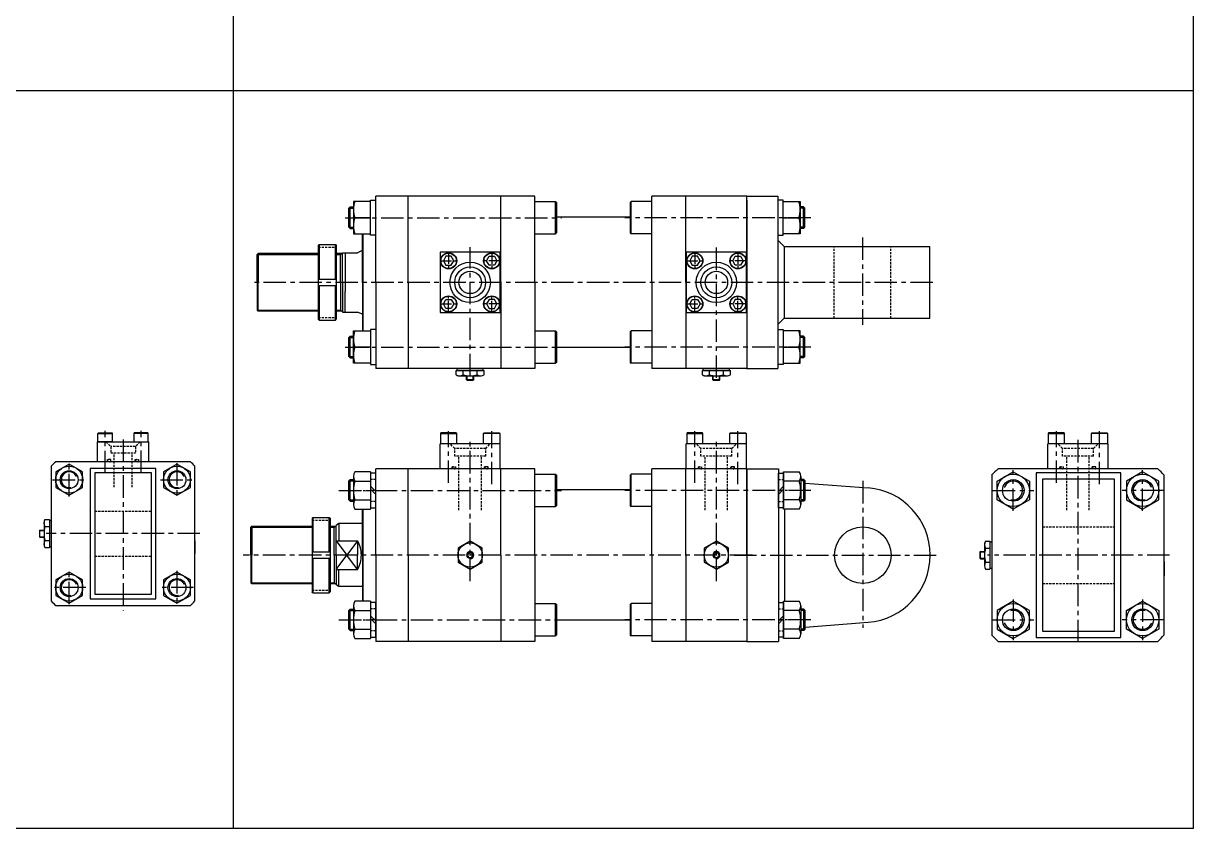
# Model space of a CAD drawing. Extents: x -819 to 10005, y 0 to 4179.
# Drawn here: x 4326 to 5628, y 2387 to 3283 of the extents above; entities that cross this region are included whole.
import ezdxf

# ---------------------------------------------------------------- set-up
doc = ezdxf.new("R2010")
doc.units = 0
doc.header["$LTSCALE"] = 10
doc.header["$MEASUREMENT"] = 0
for name, pattern in [('CENTER', [2, 1.25, -0.25, 0.25, -0.25]), ('CENTERX2', [4, 2.5, -0.5, 0.5, -0.5]), ('HIDDEN', [0.375, 0.25, -0.125])]:
    doc.linetypes.add(name, pattern=pattern)
doc.layers.get('0').update_dxf_attribs({"linetype": 'CONTINUOUS'})
doc.layers.get('DEFPOINTS').update_dxf_attribs({"linetype": 'CONTINUOUS'})
for name, color, linetype in [('BOM-UDEF', 3, 'CONTINUOUS'), ('CEN', 1, 'CENTERX2'), ('CENTER', 1, 'CENTER'), ('HIDDEN', 2, 'HIDDEN'), ('ML', 7, 'CONTINUOUS')]:
    doc.layers.add(name, color=color, linetype=linetype)

msp = doc.modelspace()

# ---------------------------------------------------------------- linework, layer by layer
for p, q in [((4558.9, 4179.2), (4558.9, 2387.2)), ((5627.9, 2387.2), (5627.9, 4179.2)), ((5627.9, 3208.2), (0, 3208.2)), ((5627.9, 2387.2), (0, 2387.2))]:
    msp.add_line(p, q)
at = {"color": 7, "linetype": 'Continuous'}
for p, q in [((4807.2, 2892), (4807.2, 2897)), ((4807.2, 2897), (4813.6, 2897)), ((4808.2, 2897), (4808.2, 2899)), ((4808.2, 2899), (4837.4, 2899)), ((4813.6, 2897), (4838.4, 2897)), ((4815, 2892), (4815, 2897)), ((4818.8, 2891.3), (4818.8, 2891.3)), ((4830.6, 2892), (4830.6, 2897)), ((4837.4, 2897), (4837.4, 2899)), ((4838.4, 2892), (4838.4, 2897)), ((5081.2, 2892), (5081.2, 2897)), ((5081.2, 2897), (5087.6, 2897)), ((5082.2, 2897), (5082.2, 2899)), ((5082.2, 2899), (5111.4, 2899)), ((5087.6, 2897), (5112.4, 2897)), ((5089, 2892), (5089, 2897)), ((5092.8, 2891.3), (5092.8, 2891.3)), ((5104.6, 2892), (5104.6, 2897)), ((5111.4, 2897), (5111.4, 2899)), ((5112.4, 2892), (5112.4, 2897)), ((4810.4, 2891), (4835.2, 2891)), ((4818.8, 2886.5), (4818.8, 2891)), ((4818.8, 2886.5), (4819.3, 2886)), ((4826.8, 2886.5), (4818.8, 2886.5)), ((4819.3, 2886), (4826.3, 2886)), ((4826.8, 2886.5), (4826.3, 2886)), ((4826.8, 2886.5), (4826.8, 2891)), ((5084.4, 2891), (5109.2, 2891)), ((5092.8, 2886.5), (5092.8, 2891)), ((5092.8, 2886.5), (5093.3, 2886)), ((5100.8, 2886.5), (5092.8, 2886.5)), ((5093.3, 2886), (5100.3, 2886)), ((5100.8, 2886.5), (5100.3, 2886)), ((5100.8, 2886.5), (5100.8, 2891)), ((4348.5, 2727.8), (4348.5, 2703)), ((4349.5, 2731), (4354.5, 2731)), ((4349.5, 2723.2), (4354.5, 2723.2)), ((4354.5, 2731), (4354.5, 2724.7)), ((4354.5, 2730), (4356.5, 2730)), ((4354.5, 2724.7), (4354.5, 2699.8)), ((4356.5, 2730), (4356.5, 2700.8)), ((4344, 2719.4), (4343.5, 2718.9)), ((4343.5, 2718.9), (4343.5, 2711.9)), ((4344, 2711.4), (4343.5, 2711.9)), ((4344, 2719.4), (4348.5, 2719.4)), ((4344, 2711.4), (4344, 2719.4)), ((4344, 2711.4), (4348.5, 2711.4)), ((4348.8, 2719.4), (4348.8, 2719.4)), ((4349.5, 2707.6), (4354.5, 2707.6)), ((4349.5, 2699.8), (4354.5, 2699.8)), ((4354.5, 2700.8), (4356.5, 2700.8)), ((5395.2, 2703.9), (5395.2, 2679.1)), ((5396.2, 2707.1), (5401.2, 2707.1)), ((5396.2, 2699.3), (5401.2, 2699.3)), ((5401.2, 2707.1), (5401.2, 2700.7)), ((5401.2, 2706.1), (5403.2, 2706.1)), ((5401.2, 2700.7), (5401.2, 2675.9)), ((5403.2, 2706.1), (5403.2, 2676.9)), ((5390.7, 2695.5), (5390.2, 2695)), ((5390.2, 2695), (5390.2, 2688)), ((5390.7, 2687.5), (5390.2, 2688)), ((5390.7, 2695.5), (5395.2, 2695.5)), ((5390.7, 2687.5), (5390.7, 2695.5)), ((5390.7, 2687.5), (5395.2, 2687.5)), ((5395.5, 2695.5), (5395.5, 2695.5)), ((5396.2, 2683.7), (5401.2, 2683.7)), ((5396.2, 2675.9), (5401.2, 2675.9)), ((5401.2, 2676.9), (5403.2, 2676.9))]:
    msp.add_line(p, q, dxfattribs=at)
for points in [[(4809.3, 2683.7), (4822.8, 2675.9), (4836.3, 2683.7), (4836.3, 2699.3), (4822.8, 2707.1), (4809.3, 2699.3)], [(5083.3, 2683.7), (5096.8, 2675.9), (5110.3, 2683.7), (5110.3, 2699.3), (5096.8, 2707.1), (5083.3, 2699.3)], [(4821.4, 2694), (4819.9, 2691.5), (4821.4, 2689), (4824.3, 2689), (4825.7, 2691.5), (4824.3, 2694)], [(5095.4, 2694), (5093.9, 2691.5), (5095.4, 2689), (5098.3, 2689), (5099.7, 2691.5), (5098.3, 2694)]]:
    msp.add_lwpolyline(points, close=True, dxfattribs=at)
for centre, radius in [((4822.8, 2691.5), 13.5), ((5096.8, 2691.5), 13.5), ((4822.8, 2691.5), 3.5), ((5096.8, 2691.5), 3.5)]:
    msp.add_circle(centre, radius, dxfattribs=at)
for centre, radius, start, end in [((4810.4, 2896.6), 5.62, 235.6158, 270), ((4811.1, 2899.2), 8.22, 241.7006, 298.2994), ((4822.8, 2922.4), 31.3, 255.6172, 270.0141), ((4822.8, 2922.4), 31.3, 269.9859, 284.3828), ((4834.5, 2899.2), 8.22, 241.7006, 298.2994), ((5084.4, 2896.6), 5.62, 235.6158, 270), ((5085.1, 2899.2), 8.22, 241.7006, 298.2994), ((5096.8, 2922.4), 31.3, 255.6172, 270.0141), ((5096.8, 2922.4), 31.3, 269.9859, 284.3828), ((5108.5, 2899.2), 8.22, 241.7006, 298.2994), ((4354.1, 2727.8), 5.62, 145.6158, 180), ((4356.7, 2727.1), 8.22, 151.7006, 208.2994), ((4379.9, 2715.4), 31.3, 165.6172, 180.0141), ((4379.9, 2715.4), 31.3, 179.9859, 194.3828), ((4356.7, 2703.7), 8.22, 151.7006, 208.2994), ((5400.9, 2703.9), 5.62, 145.6158, 180), ((5403.5, 2703.2), 8.22, 151.7006, 208.2994), ((5426.6, 2691.5), 31.3, 165.6172, 180.0141), ((5426.6, 2691.5), 31.3, 179.9859, 194.3828), ((5403.5, 2679.8), 8.22, 151.7006, 208.2994)]:
    msp.add_arc(centre, radius, start, end, dxfattribs=at)
at = {"layer": 'BOM-UDEF', "color": 0}
for p, q in [((4473, 2787.9), (4400, 2787.9)), ((4400, 2787.9), (4400, 2642.9)), ((4473, 2642.9), (4473, 2787.9)), ((4405, 2782.9), (4405, 2647.9)), ((4468, 2782.9), (4405, 2782.9)), ((4468, 2647.9), (4468, 2782.9)), ((5546.8, 2783), (5452.8, 2783)), ((5452.8, 2783), (5452.8, 2600)), ((5459.8, 2776), (5459.8, 2607)), ((5539.8, 2776), (5459.8, 2776)), ((5539.8, 2607), (5539.8, 2776)), ((5546.8, 2600), (5546.8, 2783)), ((4405, 2647.9), (4468, 2647.9)), ((4400, 2642.9), (4473, 2642.9)), ((5459.8, 2607), (5539.8, 2607)), ((5452.8, 2600), (5546.8, 2600))]:
    msp.add_line(p, q, dxfattribs=at)
at = {"layer": 'CEN'}
for p, q in [((4683.7, 3067), (4924.6, 3067)), ((5201.8, 3067), (4995.1, 3067)), ((5259.3, 3045), (5259.3, 2947.9)), ((4822.8, 2890.6), (4822.8, 3034.1)), ((5096.8, 2888.7), (5096.8, 3034.1)), ((5337.8, 2995), (4578.9, 2995)), ((4683.7, 2923), (4924.6, 2923)), ((5201.8, 2923), (4995.1, 2923)), ((4416.5, 2782.6), (4416.5, 2829.7)), ((4456.5, 2782.9), (4456.5, 2829.7)), ((4798.8, 2771.8), (4798.8, 2829.5)), ((4846.8, 2770.4), (4846.8, 2829.5)), ((5072.8, 2771.8), (5072.8, 2829.5)), ((5120.8, 2770.4), (5120.8, 2829.5)), ((5475.2, 2771.8), (5475.2, 2829.5)), ((5523.2, 2770.4), (5523.2, 2829.5)), ((4436.5, 2820.3), (4436.5, 2629.8)), ((4822.8, 2662.4), (4822.8, 2817.4)), ((5096.8, 2662.4), (5096.8, 2818.8)), ((5499.2, 2819.6), (5499.2, 2590.9)), ((4376.5, 2756.9), (4376.5, 2793.9)), ((4496.5, 2793.9), (4496.5, 2756.9)), ((4358, 2775.4), (4395, 2775.4)), ((4478, 2775.4), (4515, 2775.4)), ((5259.8, 2774.1), (5259.8, 2610.6)), ((5427.2, 2740.7), (5427.2, 2786.2)), ((5571.2, 2740.7), (5571.2, 2786.2)), ((4676.7, 2763.5), (4924.6, 2763.5)), ((5202.1, 2763.5), (4995.1, 2763.5)), ((5404.5, 2763.5), (5450, 2763.5)), ((5594, 2763.5), (5548.5, 2763.5)), ((4522.1, 2715.4), (4350.9, 2715.4)), ((5137.2, 2691.5), (4570.1, 2691.5)), ((5116.6, 2691.5), (5343.6, 2691.5)), ((5601.2, 2691.5), (5398.4, 2691.5)), ((4376.5, 2636.9), (4376.5, 2673.9)), ((4496.5, 2673.9), (4496.5, 2636.9)), ((4395, 2655.4), (4358, 2655.4)), ((4515, 2655.4), (4478, 2655.4)), ((5427.2, 2642.2), (5427.2, 2596.7)), ((5571.2, 2642.2), (5571.2, 2596.7)), ((4676.7, 2619.5), (4924.6, 2619.5)), ((5201.8, 2619.5), (4995.1, 2619.5)), ((5404.5, 2619.5), (5450, 2619.5)), ((5594, 2619.5), (5548.5, 2619.5))]:
    msp.add_line(p, q, dxfattribs=at)
at = {"layer": 'CENTER'}
for p, q in [((4692.8, 3067), (4712, 3067)), ((5190.3, 3067), (5171.1, 3067)), ((4798.8, 3028.1), (4798.8, 3009.9)), ((4846.8, 3028.1), (4846.8, 3009.9)), ((5072.8, 3028.1), (5072.8, 3009.9)), ((5120.8, 3028.1), (5120.8, 3009.9)), ((4789.7, 3019), (4807.9, 3019)), ((4855.9, 3019), (4837.7, 3019)), ((5063.7, 3019), (5081.9, 3019)), ((5129.9, 3019), (5111.7, 3019)), ((4789.7, 2971), (4807.9, 2971)), ((4798.8, 2961.9), (4798.8, 2980.1)), ((4855.9, 2971), (4837.7, 2971)), ((4846.8, 2961.9), (4846.8, 2980.1)), ((5063.7, 2971), (5081.9, 2971)), ((5072.8, 2961.9), (5072.8, 2980.1)), ((5129.9, 2971), (5111.7, 2971)), ((5120.8, 2961.9), (5120.8, 2980.1)), ((4692.8, 2923), (4712, 2923)), ((5190.3, 2923), (5171.1, 2923)), ((4688.6, 2763.5), (4712, 2763.5)), ((4688.6, 2763.5), (4712, 2763.5)), ((4717.9, 2763.5), (4711.8, 2763.5)), ((5165.7, 2763.5), (5171.8, 2763.5)), ((5190.8, 2763.5), (5171.6, 2763.5)), ((4688.6, 2619.5), (4712, 2619.5)), ((4688.6, 2619.5), (4712, 2619.5)), ((4717.9, 2619.5), (4711.8, 2619.5)), ((5165.7, 2619.5), (5171.8, 2619.5)), ((5190.8, 2619.5), (5171.6, 2619.5)), ((5190.8, 2619.5), (5171.6, 2619.5))]:
    msp.add_line(p, q, dxfattribs=at)
at = {"layer": 'DEFPOINTS', "color": 0, "linetype": 'ByBlock'}
msp.add_point((4673.8, 2658.5), dxfattribs=at)
at = {"layer": 'HIDDEN'}
for p, q in [((4717.8, 2775.7), (4711.9, 2775.7)), ((5165.8, 2775.7), (5171.7, 2775.7)), ((4717.8, 2751.2), (4711.9, 2751.2)), ((5165.8, 2751.2), (5171.7, 2751.2)), ((4717.8, 2631.7), (4711.9, 2631.7)), ((5165.8, 2631.7), (5171.7, 2631.7)), ((4717.8, 2607.2), (4711.9, 2607.2)), ((5165.8, 2607.2), (5171.7, 2607.2))]:
    msp.add_line(p, q, dxfattribs=at)
at = {"layer": 'ML'}
for p, q in [((4894.8, 3091), (4717.8, 3091)), ((4717.8, 2995), (4717.8, 3091)), ((4753.8, 2995), (4753.8, 3091)), ((4856.8, 2995), (4856.8, 3091)), ((4894.8, 2995), (4894.8, 3091)), ((5130.8, 3091), (5024.8, 3091)), ((5024.8, 2995), (5024.8, 3091)), ((5062.8, 2995), (5062.8, 3091)), ((5130.3, 3091), (5165.3, 3091)), ((5130.8, 2995), (5130.8, 3091)), ((5130.8, 2995), (5130.8, 3091)), ((5165.3, 3091), (5165.3, 2899)), ((4689.2, 3079), (4687.7, 3077.5)), ((4687.7, 3056.5), (4687.7, 3077.5)), ((4689.2, 3055), (4689.2, 3079)), ((4689.2, 3079), (4692.8, 3079)), ((4692.9, 3085), (4692.9, 3049)), ((4711.9, 3085), (4692.9, 3085)), ((4711.9, 3047.7), (4711.9, 3086.4)), ((4711.9, 3086.4), (4717.8, 3086.4)), ((4711.9, 3049), (4711.9, 3085)), ((4894.8, 3085), (4917.8, 3085)), ((4917.8, 3049), (4917.8, 3085)), ((4918.8, 3084), (4917.8, 3085)), ((4918.8, 3084), (4918.8, 3050)), ((5000.8, 3084), (5001.8, 3085)), ((5000.8, 3084), (5000.8, 3050)), ((5024.8, 3085), (5001.8, 3085)), ((5001.8, 3049), (5001.8, 3085)), ((5130.8, 3086.4), (5130.8, 2903.7)), ((5130.8, 3086.4), (5130.8, 2903.7)), ((5171.2, 3086.4), (5165.3, 3086.4)), ((5165.3, 3085), (5165.3, 3049)), ((5171.2, 3047.7), (5171.2, 3086.4)), ((5171.2, 3049), (5171.2, 3085)), ((5171.2, 3085), (5190.2, 3085)), ((5190.2, 3085), (5190.2, 3049)), ((5193.9, 3079), (5190.3, 3079)), ((5193.9, 3055), (5193.9, 3079)), ((5193.9, 3079), (5195.4, 3077.5)), ((5195.4, 3056.5), (5195.4, 3077.5)), ((4711.9, 3067), (4694.5, 3067)), ((5000.8, 3067.5), (4918.8, 3067.5)), ((5171.2, 3067), (5188.6, 3067)), ((4687.7, 3056.5), (4689.2, 3055)), ((4689.2, 3055), (4692.8, 3055)), ((4692.9, 3049), (4711.9, 3049)), ((4702.8, 2995), (4702.8, 3049)), ((4703.8, 2941), (4703.8, 3049)), ((4717.8, 3047.7), (4711.9, 3047.7)), ((4894.8, 3049), (4917.8, 3049)), ((4918.8, 3050), (4917.8, 3049)), ((5000.8, 3050), (5001.8, 3049)), ((5024.8, 3049), (5001.8, 3049)), ((5165.3, 3047.7), (5171.2, 3047.7)), ((5190.2, 3049), (5171.2, 3049)), ((5193.9, 3055), (5190.3, 3055)), ((5195.4, 3056.5), (5193.9, 3055)), ((4654.8, 3037), (4653.8, 3036)), ((4653.8, 3036), (4653.8, 2954)), ((4654.8, 3037), (4654.8, 2998.5)), ((4654.8, 3037), (4672.8, 3037)), ((4672.8, 2998.5), (4672.8, 3037)), ((4672.8, 3037), (4673.8, 3036)), ((4673.8, 3036), (4673.8, 2954)), ((5165.3, 3042), (5172.3, 3035)), ((5172.3, 3035), (5334.3, 3035)), ((5172.3, 3035), (5172.3, 2955)), ((5334.3, 2955), (5334.3, 3035)), ((4586.8, 3027), (4585.8, 3026)), ((4585.8, 2995), (4585.8, 3026)), ((4653.8, 3027), (4586.8, 3027)), ((4586.8, 3027), (4586.8, 2995)), ((4680.8, 3027), (4673.8, 3027)), ((4678.3, 2995), (4678.3, 3027)), ((4680.8, 2995), (4680.8, 3028)), ((4680.8, 3028), (4697.5, 3028)), ((4683.8, 3028), (4683.8, 2984.8)), ((4701.8, 3030), (4697.5, 3028)), ((4702.8, 3030), (4701.8, 3030)), ((4856.3, 3028.5), (4789.3, 3028.5)), ((4789.3, 3028.5), (4789.3, 2961.5)), ((4856.3, 2961.5), (4856.3, 3028.5)), ((5130.3, 3028.5), (5063.3, 3028.5)), ((5063.3, 3028.5), (5063.3, 2961.5)), ((5130.3, 2961.5), (5130.3, 3028.5)), ((4653.8, 2998.5), (4673.8, 2998.5)), ((4585.8, 2995), (4585.8, 2964)), ((4586.8, 2963), (4586.8, 2995)), ((4653.8, 2991.5), (4673.8, 2991.5)), ((4654.8, 2991.5), (4654.8, 2953)), ((4672.8, 2953), (4672.8, 2991.5)), ((4678.3, 2995), (4678.3, 2963)), ((4680.8, 2995), (4680.8, 2962)), ((4683.8, 2962), (4683.8, 2984.8)), ((4702.8, 2995), (4702.8, 2941)), ((4717.8, 2995), (4717.8, 2899)), ((4753.8, 2995), (4753.8, 2899)), ((4856.8, 2995), (4856.8, 2899)), ((4894.8, 2995), (4894.8, 2899)), ((5024.8, 2995), (5024.8, 2899)), ((5062.8, 2995), (5062.8, 2899)), ((5130.8, 2995), (5130.8, 2899)), ((5130.8, 2995), (5130.8, 2899)), ((4586.8, 2963), (4585.8, 2964)), ((4653.8, 2963), (4586.8, 2963)), ((4680.8, 2963), (4673.8, 2963)), ((4680.8, 2962), (4697.5, 2962)), ((4701.8, 2960), (4697.5, 2962)), ((4702.8, 2960), (4701.8, 2960)), ((4789.3, 2961.5), (4856.3, 2961.5)), ((5063.3, 2961.5), (5130.3, 2961.5)), ((4654.8, 2953), (4653.8, 2954)), ((4654.8, 2953), (4672.8, 2953)), ((4672.8, 2953), (4673.8, 2954)), ((5165.3, 2948), (5172.3, 2955)), ((5172.3, 2955), (5334.3, 2955)), ((4689.2, 2935), (4687.7, 2933.5)), ((4687.7, 2912.5), (4687.7, 2933.5)), ((4689.2, 2911), (4689.2, 2935)), ((4689.2, 2935), (4692.8, 2935)), ((4692.9, 2905), (4692.9, 2941)), ((4692.9, 2941), (4711.9, 2941)), ((4711.9, 2942.4), (4711.9, 2903.7)), ((4717.8, 2942.4), (4711.9, 2942.4)), ((4711.9, 2941), (4711.9, 2905)), ((4894.8, 2941), (4917.8, 2941)), ((4917.8, 2905), (4917.8, 2941)), ((4918.8, 2940), (4917.8, 2941)), ((4918.8, 2940), (4918.8, 2906)), ((5000.8, 2940), (5001.8, 2941)), ((5000.8, 2940), (5000.8, 2906)), ((5024.8, 2941), (5001.8, 2941)), ((5001.8, 2905), (5001.8, 2941)), ((5165.3, 2942.4), (5171.2, 2942.4)), ((5171.2, 2942.4), (5171.2, 2903.7)), ((5171.2, 2941), (5171.2, 2905)), ((5190.2, 2941), (5171.2, 2941)), ((5190.2, 2905), (5190.2, 2941)), ((5193.9, 2935), (5190.3, 2935)), ((5193.9, 2911), (5193.9, 2935)), ((5193.9, 2935), (5195.4, 2933.5)), ((5195.4, 2912.5), (5195.4, 2933.5)), ((4711.9, 2923), (4694.5, 2923)), ((5000.8, 2922.5), (4918.8, 2922.5)), ((5171.2, 2923), (5188.6, 2923)), ((4687.7, 2912.5), (4689.2, 2911)), ((4689.2, 2911), (4692.8, 2911)), ((4711.9, 2905), (4692.9, 2905)), ((4894.8, 2905), (4917.8, 2905)), ((4918.8, 2906), (4917.8, 2905)), ((5000.8, 2906), (5001.8, 2905)), ((5024.8, 2905), (5001.8, 2905)), ((5171.2, 2905), (5190.2, 2905)), ((5193.9, 2911), (5190.3, 2911)), ((5195.4, 2912.5), (5193.9, 2911)), ((4711.9, 2903.7), (4717.8, 2903.7)), ((4894.8, 2899), (4717.8, 2899)), ((5130.8, 2899), (5024.8, 2899)), ((5130.3, 2899), (5165.3, 2899)), ((5171.2, 2903.7), (5165.3, 2903.7)), ((4408.5, 2826.8), (4408.9, 2827.4)), ((4408.5, 2826.8), (4424.5, 2826.8)), ((4408.5, 2817.4), (4408.5, 2826.8)), ((4408.9, 2827.4), (4424.2, 2827.4)), ((4424.2, 2827.4), (4424.5, 2826.8)), ((4424.5, 2826.8), (4424.5, 2817.4)), ((4448.9, 2827.4), (4448.5, 2826.8)), ((4464.5, 2826.8), (4448.5, 2826.8)), ((4448.5, 2826.8), (4448.5, 2817.4)), ((4464.2, 2827.4), (4448.9, 2827.4)), ((4464.5, 2826.8), (4464.2, 2827.4)), ((4464.5, 2817.4), (4464.5, 2826.8)), ((4790.2, 2827.5), (4789.8, 2826.8)), ((4789.8, 2826.8), (4807.8, 2826.8)), ((4789.8, 2826.8), (4789.8, 2815.5)), ((4807.4, 2827.5), (4790.2, 2827.5)), ((4807.8, 2826.8), (4807.4, 2827.5)), ((4807.8, 2815.5), (4807.8, 2826.8)), ((4837.8, 2826.8), (4838.2, 2827.5)), ((4837.8, 2815.5), (4837.8, 2826.8)), ((4855.8, 2826.8), (4837.8, 2826.8)), ((4838.2, 2827.5), (4855.4, 2827.5)), ((4855.4, 2827.5), (4855.8, 2826.8)), ((4855.8, 2826.8), (4855.8, 2815.5)), ((5064.2, 2827.5), (5063.8, 2826.8)), ((5063.8, 2826.8), (5081.8, 2826.8)), ((5063.8, 2826.8), (5063.8, 2815.5)), ((5081.4, 2827.5), (5064.2, 2827.5)), ((5081.8, 2826.8), (5081.4, 2827.5)), ((5081.8, 2815.5), (5081.8, 2826.8)), ((5111.8, 2826.8), (5112.2, 2827.5)), ((5129.8, 2826.8), (5111.8, 2826.8)), ((5111.8, 2815.5), (5111.8, 2826.8)), ((5112.2, 2827.5), (5129.4, 2827.5)), ((5129.4, 2827.5), (5129.8, 2826.8)), ((5129.8, 2826.8), (5129.8, 2815.5)), ((5466.6, 2827.5), (5466.2, 2826.8)), ((5466.2, 2826.8), (5484.2, 2826.8)), ((5466.2, 2826.8), (5466.2, 2815.5)), ((5483.8, 2827.5), (5466.6, 2827.5)), ((5484.2, 2826.8), (5483.8, 2827.5)), ((5484.2, 2815.5), (5484.2, 2826.8)), ((5514.2, 2826.8), (5514.6, 2827.5)), ((5532.2, 2826.8), (5514.2, 2826.8)), ((5514.2, 2815.5), (5514.2, 2826.8)), ((5514.6, 2827.5), (5531.8, 2827.5)), ((5531.8, 2827.5), (5532.2, 2826.8)), ((5532.2, 2826.8), (5532.2, 2815.5)), ((4408, 2817.4), (4465, 2817.4)), ((4408, 2795.4), (4408, 2817.4)), ((4424.5, 2817.4), (4408.5, 2817.4)), ((4465, 2795.4), (4465, 2817.4)), ((4856.3, 2815.5), (4789.3, 2815.5)), ((4789.3, 2787.5), (4789.3, 2815.5)), ((4855.8, 2815.5), (4837.8, 2815.5)), ((4856.3, 2787.5), (4856.3, 2815.5)), ((5063.3, 2787.5), (5063.3, 2815.5)), ((5130.3, 2815.5), (5063.3, 2815.5)), ((5129.8, 2815.5), (5111.8, 2815.5)), ((5130.3, 2787.5), (5130.3, 2815.5)), ((5465.7, 2787.5), (5465.7, 2815.5)), ((5532.7, 2815.5), (5465.7, 2815.5)), ((5532.2, 2815.5), (5514.2, 2815.5)), ((5532.7, 2787.5), (5532.7, 2815.5)), ((4356.5, 2790.4), (4356.5, 2640.4)), ((4511.5, 2795.4), (4361.6, 2795.4)), ((4516.5, 2640.4), (4516.5, 2790.4)), ((4717.8, 2691.5), (4717.8, 2787.5)), ((4894.8, 2787.5), (4717.8, 2787.5)), ((4753.8, 2691.5), (4753.8, 2787.5)), ((4856.8, 2691.5), (4856.8, 2787.5)), ((4894.8, 2691.5), (4894.8, 2787.5)), ((5130.8, 2787.5), (5024.8, 2787.5)), ((5024.8, 2691.5), (5024.8, 2787.5)), ((5062.8, 2691.5), (5062.8, 2787.5)), ((5130.8, 2691.5), (5130.8, 2787.5)), ((5130.8, 2691.5), (5130.8, 2787.5)), ((5130.8, 2787.5), (5165.8, 2787.5)), ((5130.8, 2787.5), (5130.8, 2595.5)), ((5165.8, 2787.5), (5165.8, 2595.5)), ((5588, 2787.5), (5410.4, 2787.5)), ((4689.3, 2775.5), (4687.8, 2774)), ((4689.3, 2751.5), (4689.3, 2775.5)), ((4689.3, 2775.5), (4692.9, 2775.5)), ((4692.9, 2779.1), (4692.9, 2747.9)), ((4692.9, 2779.1), (4692.9, 2747.9)), ((4711.9, 2784.3), (4694.5, 2784.3)), ((4711.9, 2784.3), (4711.9, 2742.7)), ((4717.8, 2782.8), (4711.9, 2782.8)), ((4894.8, 2781.5), (4917.8, 2781.5)), ((4917.8, 2745.5), (4917.8, 2781.5)), ((4918.8, 2780.5), (4917.8, 2781.5)), ((4918.8, 2780.5), (4918.8, 2746.5)), ((5000.8, 2780.5), (5001.8, 2781.5)), ((5000.8, 2780.5), (5000.8, 2746.5)), ((5024.8, 2781.5), (5001.8, 2781.5)), ((5001.8, 2745.5), (5001.8, 2781.5)), ((5165.8, 2782.8), (5171.7, 2782.8)), ((5165.8, 2744.1), (5165.8, 2782.8)), ((5165.8, 2781.5), (5165.8, 2745.5)), ((5171.7, 2784.3), (5189.1, 2784.3)), ((5171.7, 2742.7), (5171.7, 2784.3)), ((5171.7, 2782.8), (5171.7, 2744.1)), ((5190.7, 2779.1), (5190.7, 2747.9)), ((5194.3, 2775.5), (5190.7, 2775.5)), ((5194.3, 2775.5), (5195.8, 2774)), ((5194.3, 2751.5), (5194.3, 2775.5)), ((5403.2, 2780.3), (5403.2, 2602.7)), ((5595.2, 2602.7), (5595.2, 2780.3)), ((4687.8, 2753), (4687.8, 2774)), ((4694.5, 2773.9), (4711.9, 2773.9)), ((4694.5, 2773.9), (4711.9, 2773.9)), ((4717.8, 2762.2), (4711.9, 2768.1)), ((4717.8, 2758.9), (4711.9, 2764.8)), ((5000.8, 2764), (4918.8, 2764)), ((5165.8, 2762.2), (5171.7, 2768.1)), ((5165.8, 2758.9), (5171.7, 2764.8)), ((5189.1, 2773.9), (5171.7, 2773.9)), ((5195.8, 2753), (5195.8, 2774)), ((5195.8, 2771.7), (5265.7, 2766.3)), ((4687.8, 2753), (4689.3, 2751.5)), ((4689.3, 2751.5), (4692.9, 2751.5)), ((4694.5, 2753.1), (4711.9, 2753.1)), ((4694.5, 2753.1), (4711.9, 2753.1)), ((5189.1, 2753.1), (5171.7, 2753.1)), ((5194.3, 2751.5), (5190.7, 2751.5)), ((5195.8, 2753), (5194.3, 2751.5)), ((4694.5, 2742.7), (4711.9, 2742.7)), ((4702.8, 2691.5), (4702.8, 2742.7)), ((4703.8, 2640.3), (4703.8, 2742.7)), ((4711.9, 2744.1), (4717.8, 2744.1)), ((4894.8, 2745.5), (4917.8, 2745.5)), ((4918.8, 2746.5), (4917.8, 2745.5)), ((5000.8, 2746.5), (5001.8, 2745.5)), ((5024.8, 2745.5), (5001.8, 2745.5)), ((5171.7, 2744.1), (5165.8, 2744.1)), ((5189.1, 2742.7), (5171.7, 2742.7)), ((5172.8, 2742.7), (5172.8, 2640.3)), ((4579.8, 2723.5), (4578.8, 2722.5)), ((4578.8, 2691.5), (4578.8, 2722.5)), ((4579.8, 2723.5), (4579.8, 2691.5)), ((4646.8, 2723.5), (4579.8, 2723.5)), ((4647.8, 2733.5), (4646.8, 2732.5)), ((4646.8, 2732.5), (4646.8, 2650.5)), ((4647.8, 2733.5), (4665.8, 2733.5)), ((4647.8, 2733.5), (4647.8, 2695)), ((4665.8, 2733.5), (4666.8, 2732.5)), ((4665.8, 2695), (4665.8, 2733.5)), ((4666.8, 2732.5), (4666.8, 2650.5)), ((4673.8, 2723.5), (4666.8, 2723.5)), ((4671.3, 2691.5), (4671.3, 2723.5)), ((4676.8, 2726.5), (4673.8, 2724.5)), ((4673.8, 2691.5), (4673.8, 2724.5)), ((4702.8, 2726.5), (4676.8, 2726.5)), ((4676.8, 2726.5), (4676.8, 2707.4)), ((4516.5, 2707.4), (4516.5, 2693.4)), ((4673.8, 2707.4), (4697.5, 2707.4)), ((4697.5, 2707.4), (4697.5, 2691.5)), ((4578.8, 2691.5), (4578.8, 2660.5)), ((4579.8, 2659.5), (4579.8, 2691.5)), ((4646.8, 2695), (4666.8, 2695)), ((4646.8, 2688), (4666.8, 2688)), ((4647.8, 2688), (4647.8, 2649.5)), ((4665.8, 2649.5), (4665.8, 2688)), ((4671.3, 2691.5), (4671.3, 2659.5)), ((4673.8, 2691.5), (4673.8, 2658.5)), ((4697.5, 2675.5), (4697.5, 2691.5)), ((4702.8, 2691.5), (4702.8, 2640.3)), ((4717.8, 2691.5), (4717.8, 2595.5)), ((4753.8, 2691.5), (4753.8, 2595.5)), ((4856.8, 2691.5), (4856.8, 2595.5)), ((4894.8, 2691.5), (4894.8, 2595.5)), ((4894.8, 2691.5), (4894.8, 2595.5)), ((5024.8, 2691.5), (5024.8, 2595.5)), ((5062.8, 2691.5), (5062.8, 2595.5)), ((5130.8, 2691.5), (5130.8, 2595.5)), ((5130.8, 2691.5), (5130.8, 2595.5)), ((5595.2, 2684.5), (5595.2, 2668.5)), ((4673.8, 2675.5), (4697.5, 2675.5)), ((4676.8, 2656.5), (4676.8, 2675.5)), ((4579.8, 2659.5), (4578.8, 2660.5)), ((4646.8, 2659.5), (4579.8, 2659.5)), ((4673.8, 2659.5), (4666.8, 2659.5)), ((4676.8, 2656.5), (4673.8, 2658.5)), ((4647.8, 2649.5), (4646.8, 2650.5)), ((4647.8, 2649.5), (4665.8, 2649.5)), ((4665.8, 2649.5), (4666.8, 2650.5)), ((4702.8, 2656.5), (4676.8, 2656.5)), ((4361.6, 2635.4), (4511.5, 2635.4)), ((4689.3, 2631.5), (4687.8, 2630)), ((4689.3, 2607.5), (4689.3, 2631.5)), ((4689.3, 2631.5), (4692.9, 2631.5)), ((4692.9, 2635.1), (4692.9, 2603.9)), ((4692.9, 2635.1), (4692.9, 2603.9)), ((4711.9, 2640.3), (4694.5, 2640.3)), ((4711.9, 2640.3), (4711.9, 2598.7)), ((4711.9, 2638.8), (4711.9, 2600.1)), ((4717.8, 2638.8), (4711.9, 2638.8)), ((4717.8, 2600.1), (4717.8, 2638.8)), ((4894.8, 2637.5), (4917.8, 2637.5)), ((4917.8, 2601.5), (4917.8, 2637.5)), ((4918.8, 2636.5), (4917.8, 2637.5)), ((4918.8, 2636.5), (4918.8, 2602.5)), ((5000.8, 2636.5), (5001.8, 2637.5)), ((5000.8, 2636.5), (5000.8, 2602.5)), ((5001.8, 2601.5), (5001.8, 2637.5)), ((5024.8, 2637.5), (5001.8, 2637.5)), ((5165.8, 2638.8), (5171.7, 2638.8)), ((5171.7, 2598.7), (5171.7, 2640.3)), ((5171.7, 2640.3), (5189.1, 2640.3)), ((5171.7, 2638.8), (5171.7, 2600.1)), ((5190.7, 2635.1), (5190.7, 2603.9)), ((5190.7, 2635.1), (5190.7, 2603.9)), ((5194.3, 2631.5), (5190.7, 2631.5)), ((5194.3, 2607.5), (5194.3, 2631.5)), ((5194.3, 2631.5), (5195.8, 2630)), ((4687.8, 2609), (4687.8, 2630)), ((4694.5, 2629.9), (4711.9, 2629.9)), ((4694.5, 2629.9), (4711.9, 2629.9)), ((4717.8, 2618.2), (4711.9, 2624.1)), ((4717.8, 2614.9), (4711.9, 2620.8)), ((5000.8, 2619), (4918.8, 2619)), ((5165.8, 2618.2), (5171.7, 2624.1)), ((5165.8, 2614.9), (5171.7, 2620.8)), ((5189.1, 2629.9), (5171.7, 2629.9)), ((5189.1, 2629.9), (5171.7, 2629.9)), ((5195.8, 2609), (5195.8, 2630)), ((4687.8, 2609), (4689.3, 2607.5)), ((4689.3, 2607.5), (4692.9, 2607.5)), ((4694.5, 2609.1), (4711.9, 2609.1)), ((4694.5, 2609.1), (4711.9, 2609.1)), ((5189.1, 2609.1), (5171.7, 2609.1)), ((5189.1, 2609.1), (5171.7, 2609.1)), ((5194.3, 2607.5), (5190.7, 2607.5)), ((5195.8, 2609), (5194.3, 2607.5)), ((5195.8, 2611.3), (5265.7, 2616.7)), ((4694.5, 2598.7), (4711.9, 2598.7)), ((4711.9, 2600.1), (4717.8, 2600.1)), ((4894.8, 2595.5), (4717.8, 2595.5)), ((4894.8, 2601.5), (4917.8, 2601.5)), ((4918.8, 2602.5), (4917.8, 2601.5)), ((5000.8, 2602.5), (5001.8, 2601.5)), ((5024.8, 2601.5), (5001.8, 2601.5)), ((5130.8, 2595.5), (5024.8, 2595.5)), ((5130.8, 2595.5), (5165.8, 2595.5)), ((5171.7, 2600.1), (5165.8, 2600.1)), ((5189.1, 2598.7), (5171.7, 2598.7)), ((5410.4, 2595.5), (5588, 2595.5))]:
    msp.add_line(p, q, dxfattribs=at)
at = {"layer": 'ML', "color": 2}
for p, q in [((4687.7, 3077.5), (4692.8, 3077.5)), ((5195.4, 3077.5), (5190.3, 3077.5)), ((4687.7, 3056.5), (4692.8, 3056.5)), ((5195.4, 3056.5), (5190.3, 3056.5)), ((4585.8, 3026), (4653.8, 3026)), ((4673.8, 3026), (4678.3, 3026)), ((4678.3, 3026), (4680.1, 3027)), ((4585.8, 2964), (4653.8, 2964)), ((4673.8, 2964), (4678.3, 2964)), ((4678.3, 2964), (4680.1, 2963)), ((4678.3, 2964), (4680.1, 2963)), ((4687.7, 2933.5), (4692.8, 2933.5)), ((5195.4, 2933.5), (5190.3, 2933.5)), ((4687.7, 2912.5), (4692.8, 2912.5)), ((5195.4, 2912.5), (5190.3, 2912.5)), ((4819.3, 2891.2), (4819.3, 2891.2)), ((4819.3, 2886), (4819.3, 2891)), ((4826.3, 2886), (4826.3, 2891)), ((5093.3, 2891.2), (5093.3, 2891.2)), ((5093.3, 2886), (5093.3, 2891)), ((5100.3, 2886), (5100.3, 2891)), ((4687.8, 2774), (4692.9, 2774)), ((5195.8, 2774), (5190.7, 2774)), ((4687.8, 2753), (4692.9, 2753)), ((5195.8, 2753), (5190.7, 2753)), ((4578.8, 2722.5), (4646.8, 2722.5)), ((4666.8, 2722.5), (4671.3, 2722.5)), ((4671.3, 2722.5), (4673.1, 2723.5)), ((4343.5, 2718.9), (4348.5, 2718.9)), ((4343.5, 2711.9), (4348.5, 2711.9)), ((4348.7, 2718.9), (4348.7, 2718.9)), ((4673.8, 2707.4), (4685.7, 2691.5)), ((4697.5, 2707.4), (4685.7, 2691.5)), ((4673.8, 2675.5), (4685.7, 2691.5)), ((4697.5, 2675.5), (4685.7, 2691.5)), ((5390.2, 2695), (5395.2, 2695)), ((5390.2, 2688), (5395.2, 2688)), ((5395.4, 2695), (5395.4, 2695)), ((4578.8, 2660.5), (4646.8, 2660.5)), ((4666.8, 2660.5), (4671.3, 2660.5)), ((4671.3, 2660.5), (4673.1, 2659.5)), ((4687.8, 2630), (4692.9, 2630)), ((5195.8, 2630), (5190.7, 2630)), ((4687.8, 2609), (4692.9, 2609)), ((5195.8, 2609), (5190.7, 2609))]:
    msp.add_line(p, q, dxfattribs=at)
at = {"layer": 'ML', "color": 2, "linetype": 'HIDDEN'}
for p, q in [((5227.8, 2955), (5227.8, 3035)), ((5290.8, 2955), (5290.8, 3035)), ((4653.8, 3034), (4673.8, 3034)), ((4653.8, 2956), (4673.8, 2956)), ((4417.5, 2817.4), (4422.7, 2812.3)), ((4455.5, 2817.4), (4450.4, 2812.3)), ((4805.6, 2810.2), (4800.3, 2815.5)), ((4840.1, 2810.2), (4845.3, 2815.5)), ((5079.6, 2810.2), (5074.3, 2815.5)), ((5114.1, 2810.2), (5119.3, 2815.5)), ((5482, 2810.2), (5476.7, 2815.5)), ((5516.5, 2810.2), (5521.7, 2815.5)), ((4450.4, 2812.3), (4422.7, 2812.3)), ((4422.7, 2812.3), (4422.7, 2805.4)), ((4422.7, 2805.4), (4450.4, 2805.4)), ((4426.5, 2767.1), (4426.5, 2805.4)), ((4446.5, 2767.1), (4446.5, 2805.4)), ((4450.4, 2812.3), (4450.4, 2805.4)), ((4840.1, 2810.2), (4805.6, 2810.2)), ((4805.6, 2801.5), (4805.6, 2810.2)), ((4840.1, 2801.5), (4805.6, 2801.5)), ((4810.3, 2741.6), (4810.3, 2801.5)), ((4835.3, 2741.6), (4835.3, 2801.5)), ((4840.1, 2801.5), (4840.1, 2810.2)), ((5079.6, 2801.5), (5079.6, 2810.2)), ((5114.1, 2810.2), (5079.6, 2810.2)), ((5114.1, 2801.5), (5079.6, 2801.5)), ((5084.3, 2741.6), (5084.3, 2801.5)), ((5109.3, 2741.6), (5109.3, 2801.5)), ((5114.1, 2801.5), (5114.1, 2810.2)), ((5482, 2801.5), (5482, 2810.2)), ((5516.5, 2810.2), (5482, 2810.2)), ((5516.5, 2801.5), (5482, 2801.5)), ((5486.7, 2741.6), (5486.7, 2801.5)), ((5511.7, 2741.6), (5511.7, 2801.5)), ((5516.5, 2801.5), (5516.5, 2810.2)), ((4419, 2795.4), (4419, 2797.8)), ((4423, 2797.8), (4419, 2797.8)), ((4423, 2795.4), (4423, 2797.8)), ((4450, 2795.4), (4450, 2797.8)), ((4450, 2797.8), (4454, 2797.8)), ((4454, 2795.4), (4454, 2797.8)), ((4802.8, 2787.5), (4802.8, 2789.9)), ((4802.8, 2789.9), (4806.8, 2789.9)), ((4806.8, 2787.5), (4806.8, 2789.9)), ((4838.8, 2787.5), (4838.8, 2789.9)), ((4842.8, 2789.9), (4838.8, 2789.9)), ((4842.8, 2787.5), (4842.8, 2789.9)), ((5076.8, 2789.9), (5080.8, 2789.9)), ((5076.8, 2787.5), (5076.8, 2789.9)), ((5080.8, 2787.5), (5080.8, 2789.9)), ((5112.8, 2787.5), (5112.8, 2789.9)), ((5116.8, 2789.9), (5112.8, 2789.9)), ((5116.8, 2787.5), (5116.8, 2789.9)), ((5479.2, 2789.9), (5483.2, 2789.9)), ((5479.2, 2787.5), (5479.2, 2789.9)), ((5483.2, 2787.5), (5483.2, 2789.9)), ((5515.2, 2787.5), (5515.2, 2789.9)), ((5519.2, 2789.9), (5515.2, 2789.9)), ((5519.2, 2787.5), (5519.2, 2789.9)), ((4405, 2740.4), (4468, 2740.4)), ((4646.8, 2730.5), (4666.8, 2730.5)), ((5459.8, 2723), (5539.8, 2723)), ((4405, 2690.4), (4468, 2690.4)), ((5459.8, 2660), (5539.8, 2660)), ((4646.8, 2652.5), (4666.8, 2652.5))]:
    msp.add_line(p, q, dxfattribs=at)
at = {"layer": 'ML'}
for points in [[(4795.9, 3014), (4801.7, 3014), (4804.6, 3019), (4801.7, 3024), (4795.9, 3024), (4793.1, 3019), (4795.9, 3014)], [(4849.7, 3014), (4843.9, 3014), (4841.1, 3019), (4843.9, 3024), (4849.7, 3024), (4852.6, 3019), (4849.7, 3014)], [(5069.9, 3014), (5075.7, 3014), (5078.6, 3019), (5075.7, 3024), (5069.9, 3024), (5067.1, 3019), (5069.9, 3014)], [(5123.7, 3014), (5117.9, 3014), (5115.1, 3019), (5117.9, 3024), (5123.7, 3024), (5126.6, 3019), (5123.7, 3014)], [(4795.9, 2976), (4801.7, 2976), (4804.6, 2971), (4801.7, 2966), (4795.9, 2966), (4793.1, 2971), (4795.9, 2976)], [(4849.7, 2976), (4843.9, 2976), (4841.1, 2971), (4843.9, 2966), (4849.7, 2966), (4852.6, 2971), (4849.7, 2976)], [(5069.9, 2976), (5075.7, 2976), (5078.6, 2971), (5075.7, 2966), (5069.9, 2966), (5067.1, 2971), (5069.9, 2976)], [(5123.7, 2976), (5117.9, 2976), (5115.1, 2971), (5117.9, 2966), (5123.7, 2966), (5126.6, 2971), (5123.7, 2976)]]:
    msp.add_lwpolyline(points, dxfattribs=at)
for points in [[(4376.5, 2758.1), (4391.5, 2766.7), (4391.5, 2784.1), (4376.5, 2792.7), (4361.5, 2784.1), (4361.5, 2766.7)], [(4496.5, 2758.1), (4511.5, 2766.7), (4511.5, 2784.1), (4496.5, 2792.7), (4481.5, 2784.1), (4481.5, 2766.7)], [(5427.2, 2784.3), (5445.2, 2773.9), (5445.2, 2753.1), (5427.2, 2742.7), (5409.2, 2753.1), (5409.2, 2773.9)], [(5571.2, 2784.3), (5553.2, 2773.9), (5553.2, 2753.1), (5571.2, 2742.7), (5589.2, 2753.1), (5589.2, 2773.9)], [(4376.5, 2638.1), (4391.5, 2646.7), (4391.5, 2664.1), (4376.5, 2672.7), (4361.5, 2664.1), (4361.5, 2646.7)], [(4496.5, 2638.1), (4511.5, 2646.7), (4511.5, 2664.1), (4496.5, 2672.7), (4481.5, 2664.1), (4481.5, 2646.7)], [(5427.2, 2598.7), (5445.2, 2609.1), (5445.2, 2629.9), (5427.2, 2640.3), (5409.2, 2629.9), (5409.2, 2609.1)], [(5571.2, 2598.7), (5553.2, 2609.1), (5553.2, 2629.9), (5571.2, 2640.3), (5589.2, 2629.9), (5589.2, 2609.1)]]:
    msp.add_lwpolyline(points, close=True, dxfattribs=at)
for centre, radius in [((4798.8, 3019), 9), ((4798.8, 3019), 8.6), ((4846.8, 3019), 9), ((4846.8, 3019), 8.6), ((5072.8, 3019), 9), ((5072.8, 3019), 8.6), ((5120.8, 3019), 9), ((5120.8, 3019), 8.6), ((4822.8, 2995), 22.5), ((4822.8, 2995), 17.2), ((5096.8, 2995), 22.5), ((5096.8, 2995), 17.2), ((4822.8, 2995), 12.5), ((5096.8, 2995), 12.5), ((4798.8, 2971), 9), ((4798.8, 2971), 8.6), ((4846.8, 2971), 9), ((4846.8, 2971), 8.6), ((5072.8, 2971), 9), ((5072.8, 2971), 8.6), ((5120.8, 2971), 9), ((5120.8, 2971), 8.6), ((4376.5, 2775.4), 15), ((4496.5, 2775.4), 15), ((4376.5, 2775.4), 10), ((4496.5, 2775.4), 10), ((5427.2, 2763.5), 18), ((5427.2, 2763.5), 12), ((5571.2, 2763.5), 18), ((5571.2, 2763.5), 12), ((5259.8, 2691.5), 31.5), ((4376.5, 2655.4), 15), ((4496.5, 2655.4), 15), ((4376.5, 2655.4), 10), ((4496.5, 2655.4), 10), ((5427.2, 2619.5), 18), ((5427.2, 2619.5), 12), ((5571.2, 2619.5), 18), ((5571.2, 2619.5), 12)]:
    msp.add_circle(centre, radius, dxfattribs=at)
for centre, radius, start, end in [((4718.9, 3076), 26, 159.7438, 200.2562), ((5164.2, 3076), 26, 339.7438, 20.2562), ((4718.9, 3058), 26, 159.7438, 200.2562), ((5164.2, 3058), 26, 339.7438, 20.2562), ((4718.9, 2932), 26, 159.7438, 200.2562), ((5164.2, 2932), 26, 339.7438, 20.2562), ((4718.9, 2914), 26, 159.7438, 200.2562), ((5164.2, 2914), 26, 339.7438, 20.2562), ((4436.5, 2715.4), 109.6, 133.1404, 136.8596), ((4436.5, 2715.4), 109.6, 43.1404, 46.8596), ((5499.2, 2691.5), 130.8, 132.765, 137.235), ((5499.2, 2691.5), 130.8, 42.765, 47.235), ((4702.1, 2779.1), 9.2, 145.6158, 214.3842), ((4702.1, 2779.1), 9.2, 145.6158, 214.3842), ((5181.5, 2779.1), 9.2, 325.6158, 34.3842), ((4727.3, 2763.5), 34.4, 162.412, 197.588), ((4727.3, 2763.5), 34.4, 162.412, 197.588), ((5156.3, 2763.5), 34.4, 342.412, 17.588), ((5259.8, 2691.5), 75, 274.4516, 85.5484), ((4702.1, 2747.9), 9.2, 145.6158, 214.3842), ((4702.1, 2747.9), 9.2, 145.6158, 214.3842), ((5181.5, 2747.9), 9.2, 325.6158, 34.3842), ((4669.6, 2691.5), 32.1, 0, 29.7744), ((4669.6, 2691.5), 32.1, 330.2256, 0), ((4436.5, 2715.4), 109.6, 223.1404, 226.8596), ((4436.5, 2715.4), 109.6, 313.1404, 316.8596), ((4702.1, 2635.1), 9.2, 145.6158, 214.3842), ((4702.1, 2635.1), 9.2, 145.6158, 214.3842), ((5181.5, 2635.1), 9.2, 325.6158, 34.3842), ((5181.5, 2635.1), 9.2, 325.6158, 34.3842), ((4727.3, 2619.5), 34.4, 162.412, 197.588), ((4727.3, 2619.5), 34.4, 162.412, 197.588), ((5156.3, 2619.5), 34.4, 342.412, 17.588), ((5156.3, 2619.5), 34.4, 342.412, 17.588), ((4702.1, 2603.9), 9.2, 145.6158, 214.3842), ((4702.1, 2603.9), 9.2, 145.6158, 214.3842), ((5181.5, 2603.9), 9.2, 325.6158, 34.3842), ((5181.5, 2603.9), 9.2, 325.6158, 34.3842), ((5499.2, 2691.5), 130.8, 222.765, 227.235), ((5499.2, 2691.5), 130.8, 312.765, 317.235)]:
    msp.add_arc(centre, radius, start, end, dxfattribs=at)
at = {"layer": 'ML', "color": 2, "linetype": 'HIDDEN'}
for centre, start, end in [((4420.3, 2796.6), 90, 270), ((4421.6, 2796.6), 270, 90), ((4451.5, 2796.6), 90, 270), ((4452.8, 2796.6), 270, 90), ((4804.1, 2788.7), 90, 270), ((4805.5, 2788.7), 270, 90), ((4840.2, 2788.7), 90, 270), ((4841.5, 2788.7), 270, 90), ((5078.1, 2788.7), 90, 270), ((5079.5, 2788.7), 270, 90), ((5114.2, 2788.7), 90, 270), ((5115.5, 2788.7), 270, 90), ((5480.5, 2788.7), 90, 270), ((5481.9, 2788.7), 270, 90), ((5516.6, 2788.7), 90, 270), ((5518, 2788.7), 270, 90)]:
    msp.add_arc(centre, 1.2, start, end, dxfattribs=at)
at = {"layer": 'ML', "color": 2}
for centre, radius, start, end in [((4376.5, 2775.4), 8.75, 21.926, 282.0951), ((4496.5, 2775.4), 8.75, 21.926, 282.0951), ((5427.2, 2763.5), 10.5, 255.2203, 161.8888), ((5571.2, 2763.5), 10.5, 18.1112, 284.7797), ((4822.8, 2691.5), 4, 270, 180), ((5096.8, 2691.5), 4, 270, 180), ((4376.5, 2655.4), 8.75, 21.926, 282.0951), ((4496.5, 2655.4), 8.75, 21.926, 282.0951), ((5427.2, 2619.5), 10.5, 198.1112, 104.7797), ((5571.2, 2619.5), 10.5, 75.2203, 341.8888)]:
    msp.add_arc(centre, radius, start, end, dxfattribs=at)

doc.saveas('drawing.dxf')
